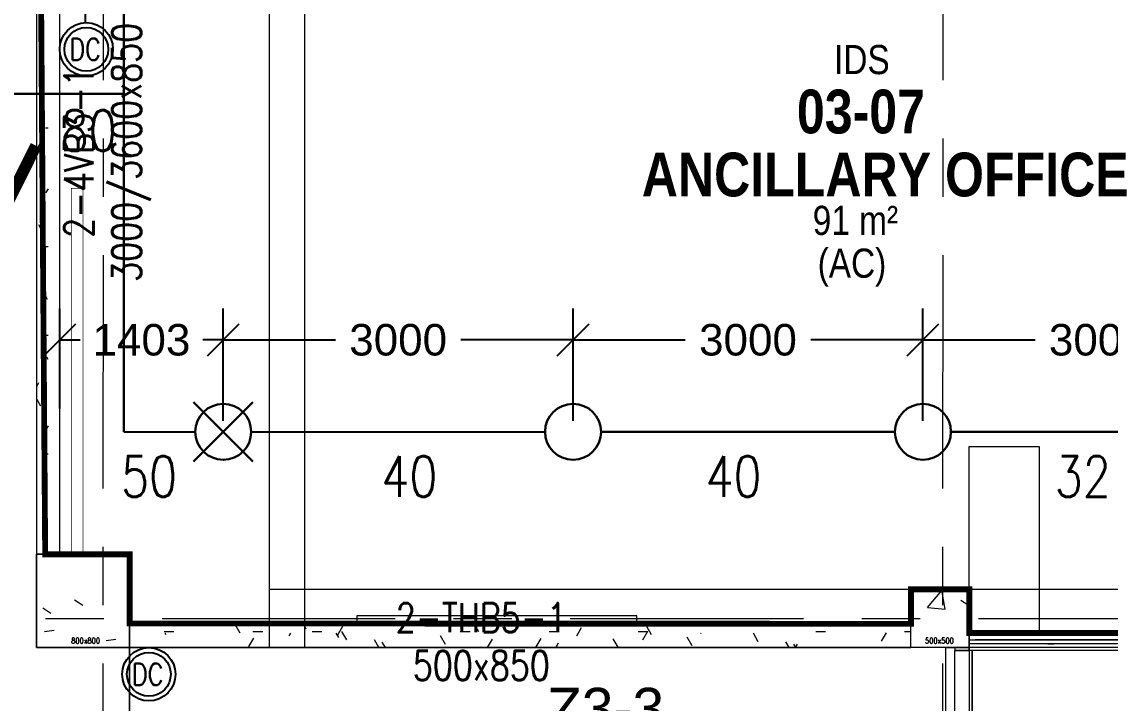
# Model space of a CAD drawing. Header units: millimetres. Extents: x -47219 to 440296, y -79832 to 7189.
# Drawn here: x 6157 to 15491, y -47152 to -41309 of the extents above; entities that cross this region are included whole.
import ezdxf

# ---------------------------------------------------------------- set-up
doc = ezdxf.new("R2010")
doc.units = ezdxf.units.MM
doc.linetypes.add('BLK_2 - 3RD STOREY  LOWER ROOF PLAN-archi clean_25 SEPT 2024$0$IDA - Grid Line', pattern=[3500, 2000, -500, 500, -500])
doc.linetypes.add('HIDDEN2', pattern=[4.7625, 3.175, -1.5875])
doc.layers.get('Defpoints').update_dxf_attribs({"color": 8, "lineweight": 9})
for name, color, linetype, lineweight in [('BLK_2 - 3RD STOREY  LOWER ROOF PLAN-archi clean_25 SEPT 2024$0$1599_DB_A_BLK2_HQ_R21-3RD STOREY 230517$0$A-_WIND----_E', 8, 'Continuous', 9), ('BLK_2 - 3RD STOREY  LOWER ROOF PLAN-archi clean_25 SEPT 2024$0$A-_WALL----_E', 8, 'Continuous', 9), ('BLK_2 - 3RD STOREY  LOWER ROOF PLAN-archi clean_25 SEPT 2024$0$A-_WIND----_E', 8, 'Continuous', 9), ('BLK_2 - 3RD STOREY  LOWER ROOF PLAN-archi clean_25 SEPT 2024$0$S-_ANOTGRID_E-1', 8, 'BLK_2 - 3RD STOREY  LOWER ROOF PLAN-archi clean_25 SEPT 2024$0$IDA - Grid Line', 9), ('M-_SPRKPIEX_E-', 1, 'Continuous', 30), ('NW_BEAM AND COLUMN', 134, 'Continuous', 5), ('S-_LINE----_N-', 140, 'Continuous', 18), ('S-TEXT', 140, 'Continuous', 18)]:
    doc.layers.add(name, color=color, linetype=linetype, lineweight=lineweight)
for name, color, linetype in [('DIM', 8, 'Continuous'), ('M-_FIRESPRK_T-', 7, 'Continuous'), ('M-_SPRKBEAM_E-', 12, 'HIDDEN2'), ('M-FIRE----_E-', 12, 'Continuous'), ('ROOMNAME', 7, 'Continuous'), ('ZONENAME', 152, 'Continuous')]:
    doc.layers.add(name, color=color, linetype=linetype)
doc.styles.add('BLK_2 - 3RD STOREY  LOWER ROOF PLAN_12 JUNE 2024$0$Arial Narrow_2', font='ARIALN.TTF', dxfattribs={"height": 375})
doc.styles.add('BLK_2 - 3RD STOREY  LOWER ROOF PLAN_12 JUNE 2024$0$Arial Narrow_B_1', font='ARIALNB.TTF', dxfattribs={"height": 500})
doc.styles.add('RomanS_3', font='romans__.ttf', dxfattribs={"width": 0.8, "height": 50})
doc.styles.add('RomanS_5', font='romans__.ttf', dxfattribs={"width": 0.8, "height": 250})
doc.styles.add('Simplex', font='SIMPLEX.shx', dxfattribs={"width": 0.8, "height": 2.5})
doc.styles.get("Standard").update_dxf_attribs({"font": 'arial.ttf'})
doc.styles.add('TW_Romans', font='romans.shx', dxfattribs={"width": 0.8})
doc.dimstyles.new('DIM 150', dxfattribs={"dimscale": 1500, "dimtxt": 0.18, "dimasz": 0.18, "dimexe": 0.18, "dimexo": 0.0625, "dimgap": 0.09, "dimtad": 0, "dimtih": 1, "dimtoh": 1, "dimdec": 0, "dimzin": 0, "dimdsep": 46, "dimtxsty": 'Standard', "dimblk": 'OBLIQUE', "dimcen": 0.09, "dimadec": 0, "dimazin": 0, "dimtfac": 1, "dimtdec": 0, "dimtofl": 0, "dimtmove": 0, "dimatfit": 3, "dimfxl": 1, "dimtolj": 1, "dimtzin": 0, "dimarcsym": 0})
pattern_1 = [(0, (-131307.08, -42727.71), (1016, 254), [83.82, -678.18, 83.82, -678.18, -4064]), (0, (-131307.08, -42727.71), (1016, 254), [-1524, 83.82, -1440.18, 83.82, -678.18, -1778]), (0, (-131307.08, -42727.71), (1016, 254), [-3810, 83.82, -424.18, 83.82, -1186.18]), (120, (-130926.08, -42600.71), (-727.9705, 752.8818), [83.82, -678.18, 83.82, -678.18, -4064]), (120, (-130926.08, -42600.71), (-727.9705, 752.8818), [-1524, 83.82, -1440.18, 83.82, -678.18, -1778]), (120, (-130926.08, -42600.71), (-727.9705, 752.8818), [-3810, 83.82, -424.18, 83.82, -1186.18]), (240, (-130799.08, -42092.71), (-288.0295, -1006.8818), [83.82, -678.18, 83.82, -678.18, -4064]), (240, (-130799.08, -42092.71), (-288.0295, -1006.8818), [-1524, 83.82, -1440.18, 83.82, -678.18, -1778]), (240, (-130799.08, -42092.71), (-288.0295, -1006.8818), [-3810, 83.82, -424.18, 83.82, -1186.18])]
pattern_2 = [(50, (-131307.1, -42727.7), (1821.84, -159.39), [190.5, -2095.5]), (355, (-131307, -42727.7), (-352.43, 1910.57), [152.4, -1676.4]), (100.451, (-131155.3, -42741), (1469.426, 1751.166), [161.9, -1780.9]), (46.184, (-131307, -42219.7), (2710.79, -420.43), [285.75, -3143.25]), (96.636, (-131081.2, -42254.7), (2374.03, 2474.28), [242.85, -2671.35]), (351.184, (-131307, -42219.7), (2374.05, 2474.25), [228.6, -2514.6]), (21, (-131053.1, -42346.7), (1516.143, -1022.65), [190.5, -2095.5]), (326, (-131053, -42346.7), (618.02, 1841.88), [152.4, -1676.4]), (71.451, (-130926.7, -42432), (2134.17, 819.21), [161.9, -1780.9]), (37.5, (-131307.1, -42727.7), (30.886, 845.55), [83.82, -1572.26, 83.82, -1617.98, -1682.75]), (37.5, (-131307.1, -42727.7), (30.886, 845.55), [-3357.88, 83.82, -1598.93]), (7.5, (-131307.1, -42727.7), (668.197, 1001.806), [83.82, -886.46, 83.82, -1534.16, -641.35]), (7.5, (-131307.1, -42727.7), (668.197, 1001.806), [-2588.26, 83.82, -557.53]), (327.5, (-131873.5, -42727.7), (1355.909, -57.29), [83.82, -551.18, 83.82, -1897.38, -2628.9]), (327.5, (-131873.5, -42727.7), (1355.909, -57.29), [-2616.2, 83.82, -2545.08]), (317.5, (-132127.5, -42727.7), (1481.293, 254.266), [83.82, -741.68, 83.82, -1231.9, -1866.9]), (317.5, (-132127.5, -42727.7), (1481.293, 254.266), [-2141.22, 83.82, -1783.08])]
pattern_3 = [(50, (0, 0), (1821.841, -159.39), [190.5, -2095.5]), (355, (0, 0), (-352.428, 1910.567), [152.4, -1676.4]), (100.451, (151.8, -13.3), (1469.426, 1751.166), [161.9, -1780.9]), (46.184, (0, 508), (2710.79, -420.428), [285.75, -3143.25]), (96.636, (226, 473), (2374.026, 2474.276), [242.85, -2671.35]), (351.184, (0, 508), (2374.05, 2474.25), [228.6, -2514.6]), (21, (254, 381), (1516.143, -1022.652), [190.5, -2095.5]), (326, (254, 381), (618.02, 1841.88), [152.4, -1676.4]), (71.451, (380.3, 295.8), (2134.171, 819.212), [161.9, -1780.9]), (37.5, (0, 0), (30.886, 845.5504), [83.82, -1572.26, 83.82, -1617.98, -1682.75]), (37.5, (0, 0), (30.886, 845.5504), [-3357.88, 83.82, -1598.93]), (7.5, (0, 0), (668.1966, 1001.806), [83.82, -886.46, 83.82, -1534.16, -641.35]), (7.5, (0, 0), (668.1966, 1001.806), [-2588.26, 83.82, -557.53]), (327.5, (-566.4, 0), (1355.9093, -57.2896), [83.82, -551.18, 83.82, -1897.38, -2628.9]), (327.5, (-566.4, 0), (1355.9093, -57.2896), [-2616.2, 83.82, -2545.08]), (317.5, (-820.4, 0), (1481.293, 254.266), [83.82, -741.68, 83.82, -1231.9, -1866.9]), (317.5, (-820.4, 0), (1481.293, 254.266), [-2141.22, 83.82, -1783.08])]

# ---------------------------------------------------------------- blocks, each defined once
blk = doc.blocks.new('Extinguisher')
at = {"layer": 'M-FIRE----_E-'}
for radius in [238, 195.4]:
    blk.add_circle((0, 0), radius, dxfattribs=at)
at = {"color": 7, "style": 'TW_Romans', "width": 0.8}
blk.add_text('DC', height=195, dxfattribs=at).set_placement((-151, -98.4))
blk = doc.blocks.new('3rd Structure')
at = {"layer": 'NW_BEAM AND COLUMN', "color": 8}
for p, q in [((-20150, -50650), (-20150, -28550)), ((-19850, -30950), (-19850, -50650)), ((-22150, -49850), (-21350, -49850)), ((-22150, -50650), (-22150, -49850)), ((-21350, -49850), (-21350, -50650)), ((-20150, -50150), (-8750, -50150)), ((-20150, -50650), (-20150, -50150)), ((-14650, -50150), (-14150, -50150)), ((-14650, -50650), (-14650, -50150)), ((-14150, -50150), (-14150, -50650)), ((-21350, -50650), (-22150, -50650)), ((-19850, -50650), (-21350, -50650)), ((-21350, -50650), (-20150, -50650)), ((-21350, -79450), (-21350, -50650)), ((-21350, -50650), (-21350, -79450)), ((-8750, -50650), (-20150, -50650)), ((-14150, -50650), (-14650, -50650)), ((-14350, -50650), (-14150, -50650)), ((-14350, -53190), (-14350, -50650)), ((-14150, -50650), (-14150, -53190))]:
    blk.add_line(p, q, dxfattribs=at)
at = {"layer": 'S-TEXT', "color": 8, "insert": (-21910.2, -46402.6), "char_height": 250, "width": 2959.115, "attachment_point": 2, "rotation": 90, "line_spacing_factor": 0.983083, "style": 'RomanS_5'}
blk.add_mtext('2-4VB3-1\\P3000/3600x850', dxfattribs=at)
at = {"layer": 'S-TEXT', "color": 8, "line_spacing_factor": 0.983083}
for s, insert, char_height, width, attachment_point, style in [('2-THB5-1\\P500x850', (-18335.2, -50268.8), 250, 2005.25, 2, 'RomanS_5'), ('800x800', (-21851.4, -50565.6), 50, 313.287, 1, 'RomanS_3'), ('500x500', (-14530, -50565.6), 50, 313.287, 1, 'RomanS_3')]:
    blk.add_mtext(s, dxfattribs=dict(at, insert=insert, char_height=char_height, width=width, attachment_point=attachment_point, style=style))
blk = doc.blocks.new('fire0101')
at = {"color": 0, "linetype": 'Continuous'}
blk.add_circle((0, 0), 100, dxfattribs=at)
blk = doc.blocks.new('Under B spk')
for p, q in [((318, -318), (-318, 318)), ((318, 318), (-318, -318))]:
    blk.add_line(p, q)
blk.add_circle((0, 0), 300)
blk = doc.blocks.new('*U13')
at = {"layer": 'M-FIRE----_E-'}
blk.add_line((-33.1, -33.1), (33.1, 33.1), dxfattribs=at)
blk = doc.blocks.new('*U12')
at = {"layer": 'M-FIRE----_E-', "color": 0, "linetype": 'ByBlock', "lineweight": -2, "transparency": 16777216}
for p, rotation in [((31455.1, 13606.9), 90), ((31604, 13668.6), 45), ((31393.4, 13458), 135), ((31814.6, 13458), 315.0000000000001), ((31455.1, 13309.1), 180), ((31604, 13247.4), 225.0000000000001), ((31752.9, 13309.1), 270)]:
    blk.add_blockref('*U13', p, dxfattribs=dict(at, rotation=rotation))
blk.add_blockref('*U13', (31752.9, 13606.9), dxfattribs=at)
blk = doc.blocks.new('Strobe Light')
at = {"layer": 'M-FIRE----_E-'}
blk.add_circle((0, 0), 140.4, dxfattribs=at)
blk.add_blockref('*U12', (-31604, -13458), dxfattribs=at)
blk = doc.blocks.new('_Oblique')
at = {"color": 0, "linetype": 'ByBlock', "lineweight": -2}
blk.add_line((-0.5, -0.5), (0.5, 0.5), dxfattribs=at)
blk = doc.blocks.new('*D82')
at = {"layer": 'Defpoints', "color": 0, "transparency": 16777216}
for p in [(7884.7, -44037.2), (6482.1, -44717.2), (7884.7, -44824.9)]:
    blk.add_point(p, dxfattribs=at)
at = {"layer": 'DIM', "color": 0, "lineweight": -2, "transparency": 16777216}
for p, q in [((6482.1, -44623.4), (6482.1, -43767.2)), ((7884.7, -44731.1), (7884.7, -43767.2)), ((6482.1, -44037.2), (6658, -44037.2)), ((7884.7, -44037.2), (7708.9, -44037.2))]:
    blk.add_line(p, q, dxfattribs=at)
at = {"layer": 'DIM', "color": 0, "lineweight": -2, "transparency": 16777216, "xscale": 270, "yscale": 270, "zscale": 270, "rotation": 180}
blk.add_blockref('_Oblique', (6482.1, -44037.2), dxfattribs=at)
at = {"layer": 'DIM', "color": 0, "lineweight": -2, "transparency": 16777216, "xscale": 270, "yscale": 270, "zscale": 270}
blk.add_blockref('_Oblique', (7884.7, -44037.2), dxfattribs=at)
at = {"layer": 'DIM', "color": 0, "transparency": 16777216, "insert": (7183.4, -44037.2), "char_height": 270, "attachment_point": 5}
blk.add_mtext('\\A1;1403', dxfattribs=at)
blk = doc.blocks.new('*D83')
at = {"layer": 'Defpoints', "color": 0, "transparency": 16777216}
for p in [(10884.7, -44037.2), (7884.7, -44824.9), (10884.7, -44824.9)]:
    blk.add_point(p, dxfattribs=at)
at = {"layer": 'DIM', "color": 0, "lineweight": -2, "transparency": 16777216}
for p, q in [((7884.7, -44731.1), (7884.7, -43767.2)), ((10884.7, -44731.1), (10884.7, -43767.2)), ((7884.7, -44037.2), (8847.1, -44037.2)), ((10884.7, -44037.2), (9922.3, -44037.2))]:
    blk.add_line(p, q, dxfattribs=at)
at = {"layer": 'DIM', "color": 0, "lineweight": -2, "transparency": 16777216, "xscale": 270, "yscale": 270, "zscale": 270, "rotation": 180}
blk.add_blockref('_Oblique', (7884.7, -44037.2), dxfattribs=at)
at = {"layer": 'DIM', "color": 0, "lineweight": -2, "transparency": 16777216, "xscale": 270, "yscale": 270, "zscale": 270}
blk.add_blockref('_Oblique', (10884.7, -44037.2), dxfattribs=at)
at = {"layer": 'DIM', "color": 0, "transparency": 16777216, "insert": (9384.7, -44037.2), "char_height": 270, "attachment_point": 5}
blk.add_mtext('\\A1;3000', dxfattribs=at)
blk = doc.blocks.new('*D84')
at = {"layer": 'Defpoints', "color": 0, "transparency": 16777216}
for p in [(13884.7, -44037.2), (10884.7, -44824.9), (13884.7, -44824.9)]:
    blk.add_point(p, dxfattribs=at)
at = {"layer": 'DIM', "color": 0, "lineweight": -2, "transparency": 16777216}
for p, q in [((10884.7, -44731.1), (10884.7, -43767.2)), ((13884.7, -44731.1), (13884.7, -43767.2)), ((10884.7, -44037.2), (11847.1, -44037.2)), ((13884.7, -44037.2), (12922.3, -44037.2))]:
    blk.add_line(p, q, dxfattribs=at)
at = {"layer": 'DIM', "color": 0, "lineweight": -2, "transparency": 16777216, "xscale": 270, "yscale": 270, "zscale": 270, "rotation": 180}
blk.add_blockref('_Oblique', (10884.7, -44037.2), dxfattribs=at)
at = {"layer": 'DIM', "color": 0, "lineweight": -2, "transparency": 16777216, "xscale": 270, "yscale": 270, "zscale": 270}
blk.add_blockref('_Oblique', (13884.7, -44037.2), dxfattribs=at)
at = {"layer": 'DIM', "color": 0, "transparency": 16777216, "insert": (12384.7, -44037.2), "char_height": 270, "attachment_point": 5}
blk.add_mtext('\\A1;3000', dxfattribs=at)
blk = doc.blocks.new('*D85')
at = {"layer": 'Defpoints', "color": 0, "transparency": 16777216}
for p in [(16884.7, -44037.2), (13884.7, -44824.9), (16884.7, -44824.9)]:
    blk.add_point(p, dxfattribs=at)
at = {"layer": 'DIM', "color": 0, "lineweight": -2, "transparency": 16777216}
for p, q in [((13884.7, -44731.1), (13884.7, -43767.2)), ((16884.7, -44731.1), (16884.7, -43767.2)), ((13884.7, -44037.2), (14847.1, -44037.2)), ((16884.7, -44037.2), (15922.3, -44037.2))]:
    blk.add_line(p, q, dxfattribs=at)
at = {"layer": 'DIM', "color": 0, "lineweight": -2, "transparency": 16777216, "xscale": 270, "yscale": 270, "zscale": 270, "rotation": 180}
blk.add_blockref('_Oblique', (13884.7, -44037.2), dxfattribs=at)
at = {"layer": 'DIM', "color": 0, "lineweight": -2, "transparency": 16777216, "xscale": 270, "yscale": 270, "zscale": 270}
blk.add_blockref('_Oblique', (16884.7, -44037.2), dxfattribs=at)
at = {"layer": 'DIM', "color": 0, "transparency": 16777216, "insert": (15384.7, -44037.2), "char_height": 270, "attachment_point": 5}
blk.add_mtext('\\A1;3000', dxfattribs=at)
blk = doc.blocks.new('BLK_2 - 3RD STOREY  LOWER ROOF PLAN-archi clean_25 SEPT 2024$0$1599_DB_A_BLK2_HQ_R21-3RD STOREY 230517$0$IDA - Casement w Top Hung - 2 Panels - 1400L X 1500H - B2-AW02-3436901-LINKVIEW_BLK2_3RD STOREY')
at = {"layer": 'BLK_2 - 3RD STOREY  LOWER ROOF PLAN-archi clean_25 SEPT 2024$0$1599_DB_A_BLK2_HQ_R21-3RD STOREY 230517$0$A-_WIND----_E'}
for p, q in [((-700, 17.5), (700, 17.5)), ((-700, 17.5), (-700, -17.5)), ((700, 17.5), (700, -17.5)), ((700, -17.5), (-700, -17.5))]:
    blk.add_line(p, q, dxfattribs=at)
blk = doc.blocks.new('BLK_2 - 3RD STOREY  LOWER ROOF PLAN-archi clean_25 SEPT 2024$0$IDA - Casement w Top Hung - 2 Panels - 1400L X 1500H - B2-AW02-3436901-BLK 2 3RD STOREY PLAN')
at = {"layer": 'BLK_2 - 3RD STOREY  LOWER ROOF PLAN-archi clean_25 SEPT 2024$0$A-_WIND----_E'}
for p, q in [((-700, 17.5), (700, 17.5)), ((-700, 17.5), (-700, -17.5)), ((-650, 17.5), (-615, 17.5)), ((-650, 17.5), (-25, 17.5)), ((-650, 17.5), (650, 17.5)), ((-650, 17.5), (650, 17.5)), ((-615, 17.5), (-35, 17.5)), ((-615, 17.5), (-60, 17.5)), ((-35, 17.5), (0, 17.5)), ((25, 17.5), (-24.9, 17.5)), ((0, 17.5), (35, 17.5)), ((25, 17.5), (650, 17.5)), ((35, 17.5), (615, 17.5)), ((60, 17.5), (615, 17.5)), ((615, 17.5), (650, 17.5)), ((700, 17.5), (700, -17.5)), ((700, -17.5), (-700, -17.5)), ((-615, -17.5), (-650, -17.5)), ((-25, -17.5), (-650, -17.5)), ((650, -17.5), (-650, -17.5)), ((-650, -17.5), (650, -17.5)), ((-35, -17.5), (-615, -17.5)), ((-60, -17.5), (-615, -17.5)), ((0, -17.5), (-35, -17.5)), ((25, -17.5), (-24.9, -17.5)), ((35, -17.5), (0, -17.5)), ((650, -17.5), (25, -17.5)), ((615, -17.5), (35, -17.5)), ((615, -17.5), (60, -17.5)), ((650, -17.5), (615, -17.5))]:
    blk.add_line(p, q, dxfattribs=at)
blk = doc.blocks.new('BLK_2 - 3RD STOREY  LOWER ROOF PLAN-archi clean_25 SEPT 2024')
at = {"layer": 'BLK_2 - 3RD STOREY  LOWER ROOF PLAN-archi clean_25 SEPT 2024$0$A-_WALL----_E'}
h = blk.add_hatch(dxfattribs=at)
h.set_pattern_fill('FP_2', color=256, style=0, pattern_type=2)
h.set_pattern_definition(pattern_1)
h.paths.add_polyline_path([(-124986.4, -88602.4), (-124936.4, -88602.4), (-124936.4, -83552.4), (-125036.4, -83552.4), (-125036.4, -88602.4)], flags=0)
h = blk.add_hatch(dxfattribs=at)
h.set_pattern_fill('FP_1', color=256, style=0, pattern_type=2)
h.set_pattern_definition(pattern_2)
h.paths.add_polyline_path([(-125036.4, -89402.4), (-124236.4, -89402.4), (-124236.4, -88602.4), (-125036.4, -88602.4)], flags=0)
h = blk.add_hatch(dxfattribs=at)
h.set_pattern_fill('FP_1', color=256, style=0, pattern_type=2)
h.set_pattern_definition(pattern_3)
h.paths.add_polyline_path([(-125036.4, -89402.4), (-124236.4, -89402.4), (-124236.4, -88602.4), (-125036.4, -88602.4)])
h = blk.add_hatch(dxfattribs=at)
h.set_pattern_fill('FP_1', color=256, style=0, pattern_type=2)
h.set_pattern_definition([(50, (2e-10, 1e-10), (1821.841, -159.39), [190.5, -2095.5]), (355, (2e-10, 1e-10), (-352.428, 1910.567), [152.4, -1676.4]), (100.451, (151.8, -13.3), (1469.426, 1751.166), [161.9, -1780.9]), (46.184, (2e-10, 508), (2710.79, -420.428), [285.75, -3143.25]), (96.636, (226, 473), (2374.026, 2474.276), [242.85, -2671.35]), (351.184, (2e-10, 508), (2374.05, 2474.25), [228.6, -2514.6]), (21, (254, 381), (1516.143, -1022.652), [190.5, -2095.5]), (326, (254, 381), (618.02, 1841.88), [152.4, -1676.4]), (71.451, (380.3, 295.8), (2134.171, 819.212), [161.9, -1780.9]), (37.5, (2e-10, 1e-10), (30.886, 845.5504), [83.82, -1572.26, 83.82, -1617.98, -1682.75]), (37.5, (2e-10, 1e-10), (30.886, 845.5504), [-3357.88, 83.82, -1598.93]), (7.5, (2e-10, 1e-10), (668.1966, 1001.806), [83.82, -886.46, 83.82, -1534.16, -641.35]), (7.5, (2e-10, 1e-10), (668.1966, 1001.806), [-2588.26, 83.82, -557.53]), (327.5, (-566.4, 1e-10), (1355.9093, -57.2896), [83.82, -551.18, 83.82, -1897.38, -2628.9]), (327.5, (-566.4, 1e-10), (1355.9093, -57.2896), [-2616.2, 83.82, -2545.08]), (317.5, (-820.4, 1e-10), (1481.293, 254.266), [83.82, -741.68, 83.82, -1231.9, -1866.9]), (317.5, (-820.4, 1e-10), (1481.293, 254.266), [-2141.22, 83.82, -1783.08])])
h.paths.add_polyline_path([(-125036.4, -89402.4), (-124236.4, -89402.4), (-124236.4, -88602.4), (-125036.4, -88602.4)])
h = blk.add_hatch(dxfattribs=at)
h.set_pattern_fill('FP_1', color=256, style=0, pattern_type=2)
h.set_pattern_definition([(50, (-131307.1, -42727.7), (1821.84, -159.39), [190.5, -2095.5]), (355, (-131307, -42727.7), (-352.43, 1910.57), [152.4, -1676.4]), (100.451, (-131155.3, -42741), (1469.426, 1751.166), [161.9, -1780.9]), (46.184, (-131307, -42219.7), (2710.79, -420.43), [285.75, -3143.25]), (96.636, (-131081.2, -42254.7), (2374.03, 2474.28), [242.85, -2671.35]), (351.184, (-131307, -42219.7), (2374.05, 2474.25), [228.6, -2514.6]), (21, (-131053.1, -42346.7), (1516.143, -1022.65), [190.5, -2095.5]), (326, (-131053, -42346.7), (618.02, 1841.88), [152.4, -1676.4]), (71.451, (-130926.7, -42432), (2134.17, 819.21), [161.9, -1780.9]), (37.5, (-131307.1, -42727.7), (30.886, 845.55), [83.82, -1572.26, 83.82, -1617.98, -1682.75]), (37.5, (-131307.1, -42727.7), (30.886, 845.55), [-3357.88, 83.82, -1598.93]), (7.5, (-131307.1, -42727.7), (668.197, 1001.806), [83.82, -886.46, 83.82, -1534.16, -641.35]), (7.5, (-131307.1, -42727.7), (668.197, 1001.806), [-2588.26, 83.82, -557.53]), (327.5, (-131873.5, -42727.7), (1355.909, -57.29), [83.82, -551.18, 83.82, -1897.38, -2628.9]), (327.5, (-131873.5, -42727.7), (1355.909, -57.29), [-2616.2, 83.82, -2545.08]), (317.5, (-132127.5, -42727.7), (1481.293, 254.266), [83.82, -741.68, 83.82, -1231.9, -1866.9]), (317.5, (-132127.5, -42727.7), (1481.293, 254.266), [-2141.22, 83.82, -1783.08])])
h.paths.add_polyline_path([(-125036.4, -89402.4), (-124236.4, -89402.4), (-124236.4, -88602.4), (-125036.4, -88602.4)], flags=0)
h = blk.add_hatch(dxfattribs=at)
h.set_pattern_fill('FP_1', color=256, style=0, pattern_type=2)
h.set_pattern_definition(pattern_2)
h.paths.add_polyline_path([(-117161.4, -89402.4), (-117036.4, -89402.4), (-117036.4, -88902.4), (-117536.4, -88902.4), (-117536.4, -89402.4)], flags=0)
h = blk.add_hatch(dxfattribs=at)
h.set_pattern_fill('FP_1', color=256, style=0, pattern_type=2)
h.set_pattern_definition(pattern_3)
h.paths.add_polyline_path([(-117036.4, -89402.4), (-117036.4, -88902.4), (-117536.4, -88902.4), (-117536.4, -89402.4), (-117161.4, -89402.4)])
h = blk.add_hatch(dxfattribs=at)
h.set_pattern_fill('FP_2', color=256, style=0, pattern_type=2)
h.set_pattern_definition(pattern_1)
h.paths.add_polyline_path([(-117923.9, -89402.4), (-117536.4, -89402.4), (-117536.4, -89202.4), (-124236.4, -89202.4), (-124236.4, -89402.4), (-121531.9, -89402.4)])
h = blk.add_hatch(dxfattribs=at)
h.set_pattern_fill('FP_2', color=256, style=0, pattern_type=2)
h.set_pattern_definition([(0, (0, 0), (1016, 254), [83.82, -678.18, 83.82, -678.18, -4064]), (0, (0, 0), (1016, 254), [-1524, 83.82, -1440.18, 83.82, -678.18, -1778]), (0, (0, 0), (1016, 254), [-3810, 83.82, -424.18, 83.82, -1186.18]), (120, (381, 127), (-727.97045, 752.8818), [83.82, -678.18, 83.82, -678.18, -4064]), (120, (381, 127), (-727.97045, 752.8818), [-1524, 83.82, -1440.18, 83.82, -678.18, -1778]), (120, (381, 127), (-727.97045, 752.8818), [-3810, 83.82, -424.18, 83.82, -1186.18]), (240, (508, 635), (-288.02955, -1006.8818), [83.82, -678.18, 83.82, -678.18, -4064]), (240, (508, 635), (-288.02955, -1006.8818), [-1524, 83.82, -1440.18, 83.82, -678.18, -1778]), (240, (508, 635), (-288.02955, -1006.8818), [-3810, 83.82, -424.18, 83.82, -1186.18])])
h.paths.add_polyline_path([(-117536.4, -89402.4), (-117536.4, -89277.4), (-124236.4, -89277.4), (-124236.4, -89402.4), (-118416.3, -89402.4)])
for p, q in [((-125036.4, -83552.4), (-125036.4, -88602.4)), ((-125036.4, -83552.4), (-125036.4, -88602.4)), ((-124836.4, -88602.4), (-124836.4, -83552.4)), ((-124836.4, -88602.4), (-124836.4, -83552.4)), ((-125036.4, -88602.4), (-124936.4, -88602.4)), ((-125036.4, -88602.4), (-125036.4, -89402.4)), ((-124936.4, -88602.4), (-125036.4, -88602.4)), ((-124936.4, -88602.4), (-125036.4, -88602.4)), ((-125036.4, -88602.4), (-125036.4, -89402.4)), ((-125036.4, -88602.4), (-124986.4, -88602.4)), ((-124936.4, -88602.4), (-125036.4, -88602.4)), ((-125036.4, -88602.4), (-125036.4, -89402.4)), ((-125036.4, -88602.4), (-124986.4, -88602.4)), ((-125036.4, -88602.4), (-124936.4, -88602.4)), ((-125036.4, -88602.4), (-125036.4, -89402.4)), ((-124936.4, -88602.4), (-125036.4, -88602.4)), ((-124986.4, -88602.4), (-124936.4, -88602.4)), ((-124986.4, -88602.4), (-124936.4, -88602.4)), ((-124236.4, -88602.4), (-124936.4, -88602.4)), ((-124236.4, -88602.4), (-124936.4, -88602.4)), ((-124236.4, -88602.4), (-124936.4, -88602.4)), ((-124236.4, -88602.4), (-124936.4, -88602.4)), ((-124236.4, -89277.4), (-124236.4, -88602.4)), ((-124236.4, -89277.4), (-124236.4, -88602.4)), ((-124236.4, -89277.4), (-124236.4, -88602.4)), ((-124236.4, -89277.4), (-124236.4, -88602.4)), ((-117536.4, -88902.4), (-117036.4, -88902.4)), ((-117536.4, -89277.4), (-117536.4, -88902.4)), ((-117536.4, -89277.4), (-117536.4, -88902.4)), ((-117536.4, -88902.4), (-117036.4, -88902.4)), ((-117036.4, -89335.1), (-117036.4, -88902.4)), ((-117036.4, -89402.4), (-117036.4, -88902.4)), ((-117536.4, -89202.4), (-124236.4, -89202.4)), ((-117536.4, -89202.4), (-124236.4, -89202.4)), ((-124236.4, -89277.4), (-124236.4, -89402.4)), ((-124236.4, -89402.4), (-124236.4, -89277.4)), ((-124236.4, -89402.4), (-124236.4, -89277.4)), ((-124236.4, -89277.4), (-124236.4, -89402.4)), ((-124236.4, -89402.4), (-124236.4, -89277.4)), ((-124236.4, -89277.4), (-124236.4, -89402.4)), ((-124236.4, -89277.4), (-124236.4, -89402.4)), ((-124236.4, -89402.4), (-124236.4, -89277.4)), ((-117536.4, -89402.4), (-117536.4, -89277.4)), ((-117536.4, -89402.4), (-117536.4, -89277.4)), ((-117536.4, -89402.4), (-117536.4, -89277.4)), ((-117536.4, -89402.4), (-117536.4, -89277.4)), ((-117036.4, -89277.4), (-115636.4, -89277.4)), ((-117036.4, -89277.4), (-115636.4, -89277.4)), ((-117036.4, -89277.4), (-117036.4, -89402.4)), ((-125036.4, -89402.4), (-124236.4, -89402.4)), ((-125036.4, -89402.4), (-124236.4, -89402.4)), ((-125036.4, -89402.4), (-124236.4, -89402.4)), ((-125036.4, -89402.4), (-124236.4, -89402.4)), ((-124236.4, -89402.4), (-117536.4, -89402.4)), ((-124236.4, -89402.4), (-117536.4, -89402.4)), ((-117161.4, -89402.4), (-117536.4, -89402.4)), ((-117161.4, -89402.4), (-117536.4, -89402.4)), ((-117036.4, -89402.4), (-117161.4, -89402.4)), ((-117161.4, -89402.4), (-117161.4, -89427.4)), ((-117036.4, -89402.4), (-117161.4, -89402.4)), ((-117036.4, -89402.4), (-117161.4, -89402.4)), ((-117161.4, -89402.4), (-117161.4, -89427.4)), ((-117036.4, -89402.4), (-117161.4, -89402.4)), ((-117036.4, -89402.4), (-117036.4, -89370.1)), ((-117036.4, -89427.4), (-117036.4, -89402.4)), ((-117036.4, -89427.4), (-117036.4, -89402.4)), ((-117036.4, -89427.4), (-117036.4, -89402.4)), ((-117161.4, -91942.4), (-117161.4, -89427.4)), ((-117161.4, -89427.4), (-117036.4, -89427.4)), ((-117161.4, -89427.4), (-117036.4, -89427.4)), ((-117011.4, -89427.4), (-117161.4, -89427.4)), ((-117161.4, -91942.4), (-117161.4, -89427.4)), ((-115636.4, -89427.4), (-117036.4, -89427.4)), ((-115636.4, -89427.4), (-117036.4, -89427.4)), ((-117011.4, -89427.4), (-117011.4, -91942.4)), ((-117011.4, -91942.4), (-117011.4, -89427.4)), ((-117011.4, -89427.4), (-117011.4, -91942.4))]:
    blk.add_line(p, q, dxfattribs=at)
at = {"layer": 'BLK_2 - 3RD STOREY  LOWER ROOF PLAN-archi clean_25 SEPT 2024$0$A-_WALL----_E', "const_width": 50}
blk.add_lwpolyline([(-117536.4, -89198.5), (-117536.4, -88902.4), (-117036.4, -88902.4), (-117036.4, -89277.4), (-110636.4, -89277.4), (-110636.4, -88602.4), (-109961.4, -88602.4), (-109961.4, -82352.4), (-110636.4, -82352.4), (-110636.4, -81919.7), (-117370.4, -81907.4), (-124236.4, -81904.2), (-124236.4, -82352.4), (-125006.6, -82352.4), (-124960.6, -88602.4), (-124236.4, -88602.4), (-124236.4, -89195.3), (-117536.4, -89198.5)], dxfattribs=at)
at = {"layer": 'BLK_2 - 3RD STOREY  LOWER ROOF PLAN-archi clean_25 SEPT 2024$0$A-_WALL----_E', "const_width": 5}
blk.add_lwpolyline([(-124736.4, -88602.4), (-124736.4, -85464.4), (-124636.4, -85464.4), (-124636.4, -88602.4)], close=True, dxfattribs=at)
at = {"layer": 'BLK_2 - 3RD STOREY  LOWER ROOF PLAN-archi clean_25 SEPT 2024$0$A-_WALL----_E'}
for points in [[(-116436.4, -89277.4), (-117036.4, -89277.4), (-117036.4, -87677.4), (-116436.4, -87677.4), (-116436.4, -88277.4), (-116436.4, -88277.4)], [(-119888.1, -89129.9), (-122288.1, -89129.9), (-122288.1, -89179.9), (-119888.1, -89179.9)]]:
    blk.add_lwpolyline(points, close=True, dxfattribs=at)
at = {"layer": 'BLK_2 - 3RD STOREY  LOWER ROOF PLAN-archi clean_25 SEPT 2024$0$S-_ANOTGRID_E-1'}
for p, q in [((-124434.4, -37038.2), (-124486.4, -122559.3)), ((-117234.4, -37038.2), (-117286.4, -122559.3)), ((-141458.5, -89152.4), (-96554.5, -89152.4))]:
    blk.add_line(p, q, dxfattribs=at)
at = {"layer": 'BLK_2 - 3RD STOREY  LOWER ROOF PLAN-archi clean_25 SEPT 2024$0$A-_WALL----_E', "rotation": 180}
for name in ['BLK_2 - 3RD STOREY  LOWER ROOF PLAN-archi clean_25 SEPT 2024$0$1599_DB_A_BLK2_HQ_R21-3RD STOREY 230517$0$IDA - Casement w Top Hung - 2 Panels - 1400L X 1500H - B2-AW02-3436901-LINKVIEW_BLK2_3RD STOREY', 'BLK_2 - 3RD STOREY  LOWER ROOF PLAN-archi clean_25 SEPT 2024$0$IDA - Casement w Top Hung - 2 Panels - 1400L X 1500H - B2-AW02-3436901-BLK 2 3RD STOREY PLAN']:
    blk.add_blockref(name, (-116336.4, -89352.6), dxfattribs=at)

msp = doc.modelspace()

# ---------------------------------------------------------------- linework, layer by layer
at = {"layer": 'M-_SPRKBEAM_E-'}
for p, q in [((7032.9, -44824.9), (7644.7, -44824.9)), ((8124.7, -44824.9), (10644.7, -44824.9))]:
    msp.add_line(p, q, dxfattribs=at)
at = {"layer": 'M-_SPRKPIEX_E-'}
for p, q in [((7032.9, -41024.9), (7032.9, -44824.9)), ((2174.9, -41926.6), (7032.9, -41926.6)), ((11124.7, -44824.9), (13644.7, -44824.9)), ((14124.7, -44824.9), (16644.7, -44824.9))]:
    msp.add_line(p, q, dxfattribs=at)
at = {"layer": 'M-_SPRKPIEX_E-', "const_width": 100}
msp.add_lwpolyline([(6279.8, -42370.8), (6054.8, -42820.8), (5829.8, -42370.8)], dxfattribs=at)

# ---------------------------------------------------------------- block references
at = {"layer": 'M-_SPRKPIEX_E-'}
msp.add_blockref('BLK_2 - 3RD STOREY  LOWER ROOF PLAN-archi clean_25 SEPT 2024', (131318.5, 42727.7), dxfattribs=at)
at = {"layer": 'M-_SPRKPIEX_E-', "xscale": 0.8, "yscale": 0.8, "zscale": 0.8}
msp.add_blockref('Under B spk', (7884.7, -44824.9), dxfattribs=at)
at = {"layer": 'M-_SPRKPIEX_E-', "xscale": 2.4, "yscale": 2.4, "zscale": 2.4, "rotation": 258.865011862231}
for p in [(10884.7, -44824.9), (13884.7, -44824.9)]:
    msp.add_blockref('fire0101', p, dxfattribs=at)
at = {"layer": 'M-FIRE----_E-', "rotation": 180}
msp.add_blockref('Strobe Light', (6699.4, -41055.7), dxfattribs=at)
at = {"layer": 'M-FIRE----_E-', "xscale": 0.9600000000000002, "yscale": 0.9600000000000002, "zscale": 0.9600000000000002}
for p in [(6710.6, -41544.6), (7247, -46903.1)]:
    msp.add_blockref('Extinguisher', p, dxfattribs=at)
at = {"layer": 'S-_LINE----_N-'}
msp.add_blockref('3rd Structure', (28432.1, 3975.3), dxfattribs=at)

# ---------------------------------------------------------------- texts
at = {"layer": 'M-_FIRESPRK_T-', "style": 'Simplex', "width": 0.8}
for s, p in [('80', (6491.4, -42416.6)), ('50', (7009, -45382.3)), ('40', (9241.2, -45382.3)), ('40', (12020.4, -45382.3)), ('32', (15015.3, -45382.3))]:
    msp.add_text(s, height=350, dxfattribs=at).set_placement(p)
at = {"layer": 'ROOMNAME', "attachment_point": 1}
for s, insert, char_height, width, style in [('IDS', (13122.6, -41507.7), 250, 1062.236, 'BLK_2 - 3RD STOREY  LOWER ROOF PLAN_12 JUNE 2024$0$Arial Narrow_2'), ('03-07', (12804, -41890.6), 375, 6874.47, 'BLK_2 - 3RD STOREY  LOWER ROOF PLAN_12 JUNE 2024$0$Arial Narrow_B_1'), ('ANCILLARY OFFICE', (11473.8, -42430.8), 375, 6874.47, 'BLK_2 - 3RD STOREY  LOWER ROOF PLAN_12 JUNE 2024$0$Arial Narrow_B_1'), ('91 m²', (12939.7, -42886.7), 250, 1362.869, 'BLK_2 - 3RD STOREY  LOWER ROOF PLAN_12 JUNE 2024$0$Arial Narrow_2'), ('(AC)', (12982.2, -43253.6), 250, 1102.32, 'BLK_2 - 3RD STOREY  LOWER ROOF PLAN_12 JUNE 2024$0$Arial Narrow_2')]:
    msp.add_mtext(s, dxfattribs=dict(at, insert=insert, char_height=char_height, width=width, style=style))
at = {"layer": 'ZONENAME', "insert": (10638.3, -47019.5), "char_height": 350, "width": 1018.47, "attachment_point": 1}
msp.add_mtext('\\pi22.553;Z3-3', dxfattribs=at)

# ---------------------------------------------------------------- dimensions: what is measured, and where the dimension line sits
at = {"layer": 'DIM'}
dim = msp.add_linear_dim(base=(7884.7, -44037.2), p1=(6482.1, -44717.2), p2=(7884.7, -44824.9), dimstyle='DIM 150', dxfattribs=at)
dim.commit()
dim.dimension.update_dxf_attribs({"geometry": '*D82', "text_midpoint": (7183.4, -44037.2)})
for base, p1, p2, picture, middle in [((10884.7, -44037.2), (7884.7, -44824.9), (10884.7, -44824.9), '*D83', (9384.7, -44037.2)), ((13884.7, -44037.2), (10884.7, -44824.9), (13884.7, -44824.9), '*D84', (12384.7, -44037.2)), ((16884.7, -44037.2), (13884.7, -44824.9), (16884.7, -44824.9), '*D85', (15384.7, -44037.2))]:
    dim = msp.add_linear_dim(base=base, p1=p1, p2=p2, dimstyle='DIM 150', override={"dimtmove": 1}, dxfattribs=at)
    dim.commit()
    dim.dimension.update_dxf_attribs({"geometry": picture, "text_midpoint": middle})

doc.saveas('drawing.dxf')
